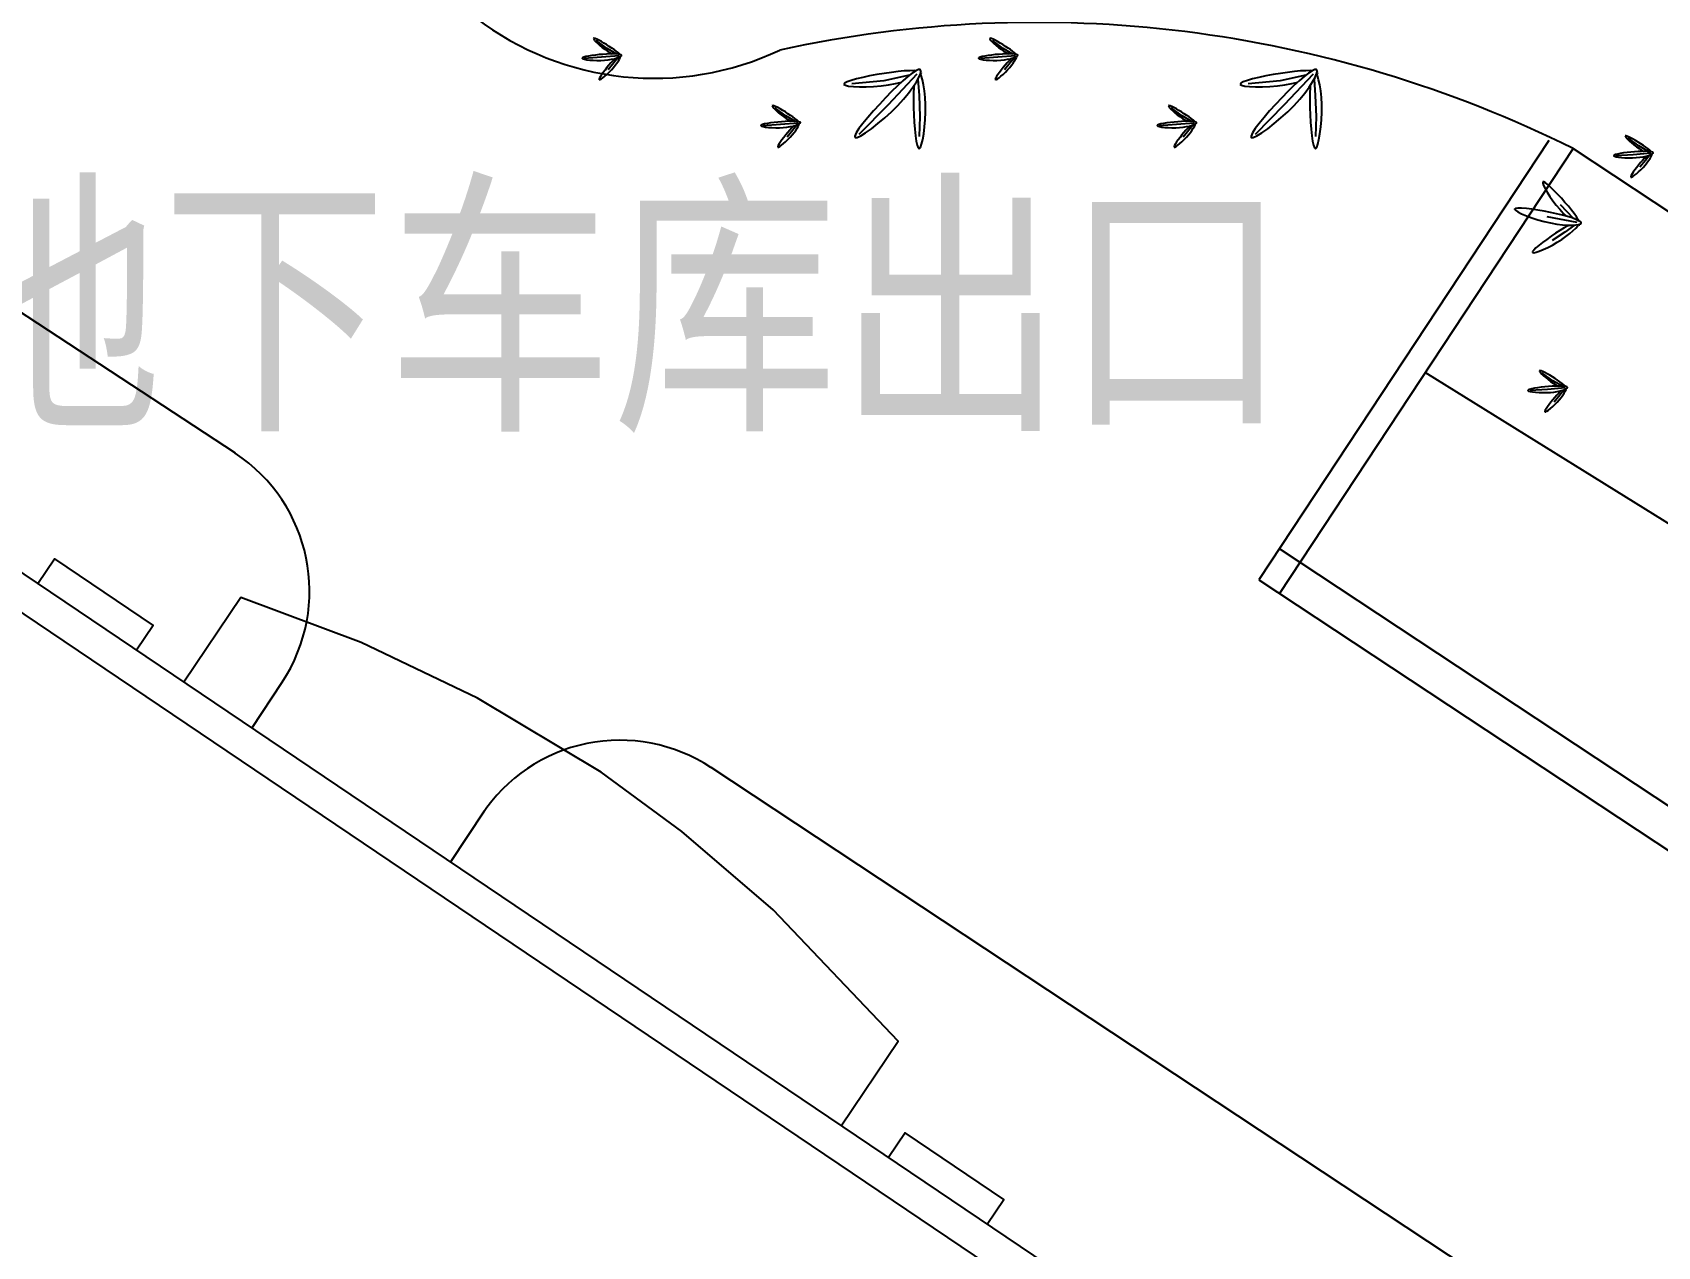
# Model space of a CAD drawing. Extents: x 302512 to 1034855, y -184136 to 410364.
# Drawn here: x 568502 to 588170, y -137886 to -123200 of the extents above; entities that cross this region are included whole.
import ezdxf
from ezdxf.enums import TextEntityAlignment as Align

# ---------------------------------------------------------------- set-up
doc = ezdxf.new("R2010")
doc.units = 0
doc.header["$MEASUREMENT"] = 0
for name, color, linetype in [('WALL', 4, 'Continuous'), ('WZ', 2, 'Continuous'), ('坐椅', 7, 'Continuous'), ('树', 80, 'Continuous'), ('绿化', 97, 'Continuous'), ('绿地', 3, 'Continuous'), ('道路线', 161, 'Continuous')]:
    doc.layers.add(name, color=color, linetype=linetype)
doc.styles.add('-黑体', font='', dxfattribs={"width": 0.8})
doc.styles.add('DIM_FONT', font='SIMPLEX.shx', dxfattribs={"width": 0.8})
doc.styles.get('-黑体').set_extended_font_data('黑体')

# ---------------------------------------------------------------- blocks, each defined once
blk = doc.blocks.new('_F43BVI')
at = {"layer": '绿地'}
for p, q in [((1.207, 0.0113), (1.2027, 0.0085)), ((1.2124, 0.0078), (1.207, 0.0113)), ((1.2223, 0.0044), (1.2117, 0.0036)), ((1.2158, 0), (1.2124, 0.0078)), ((1.2444, 0.0038), (1.2223, 0.0044)), ((1.271, 0.0011), (1.2444, 0.0038)), ((1.3012, -0.0038), (1.271, 0.0011)), ((1.1732, -0.0702), (1.1662, -0.1011)), ((1.1803, -0.0432), (1.1732, -0.0702)), ((1.1874, -0.0207), (1.1803, -0.0432)), ((1.1907, -0.0126), (1.1874, -0.0207)), ((1.2023, -0.0509), (1.1878, -0.185)), ((1.2083, -0.0136), (1.3121, -0.2025)), ((1.2338, -0.0168), (1.3148, -0.0373)), ((1.259, -0.046), (1.2668, -0.0492)), ((1.2668, -0.0492), (1.2965, -0.0601)), ((1.2965, -0.0601), (1.3292, -0.0712)), ((1.3343, -0.011), (1.3012, -0.0038)), ((1.3148, -0.0373), (1.4187, -0.0669)), ((1.3292, -0.0712), (1.3642, -0.0822)), ((1.3694, -0.0206), (1.3343, -0.011)), ((1.3642, -0.0822), (1.4007, -0.0927)), ((1.4057, -0.0325), (1.3694, -0.0206)), ((1.4419, -0.0461), (1.4057, -0.0325)), ((1.4187, -0.0669), (1.5138, -0.1006)), ((1.4764, -0.0607), (1.4419, -0.0461)), ((1.5079, -0.0754), (1.4764, -0.0607)), ((1.5348, -0.0895), (1.5079, -0.0754)), ((1.1595, -0.135), (1.1532, -0.1712)), ((1.1662, -0.1011), (1.1595, -0.135)), ((1.2149, -0.1683), (1.2198, -0.1322)), ((1.2198, -0.1322), (1.2225, -0.1003)), ((1.4007, -0.0927), (1.4371, -0.1024)), ((1.4371, -0.1024), (1.4722, -0.1109)), ((1.4722, -0.1109), (1.5043, -0.1178)), ((1.5043, -0.1178), (1.532, -0.1226)), ((1.532, -0.1226), (1.5537, -0.1248)), ((1.5556, -0.1022), (1.5348, -0.0895)), ((1.5537, -0.1248), (1.5681, -0.1242)), ((1.569, -0.1127), (1.5556, -0.1022)), ((1.5681, -0.1242), (1.5735, -0.1202)), ((1.5735, -0.1202), (1.569, -0.1127)), ((1.1426, -0.2461), (1.1388, -0.282)), ((1.1475, -0.2087), (1.1426, -0.2461)), ((1.1532, -0.1712), (1.1475, -0.2087)), ((1.1878, -0.185), (1.1527, -0.3448)), ((1.1891, -0.2796), (1.1991, -0.2435)), ((1.1991, -0.2435), (1.2079, -0.2058)), ((1.2079, -0.2058), (1.2149, -0.1683)), ((1.3121, -0.2025), (1.4087, -0.3903)), ((1.1361, -0.3147), (1.135, -0.3427)), ((1.1388, -0.282), (1.1361, -0.3147)), ((1.1681, -0.3412), (1.1786, -0.3127)), ((1.1786, -0.3127), (1.1891, -0.2796)), ((1.135, -0.3427), (1.1356, -0.3646)), ((1.1356, -0.3646), (1.1381, -0.3788)), ((1.1381, -0.3788), (1.1427, -0.3836)), ((1.1427, -0.3836), (1.1496, -0.3782)), ((1.1496, -0.3782), (1.1583, -0.3635)), ((1.1583, -0.3635), (1.1681, -0.3412)), ((-0.3648, -0.6504), (-0.4068, -0.6884)), ((-0.3901, -0.656), (-0.4017, -0.6648)), ((-0.3793, -0.6483), (-0.3901, -0.656)), ((-0.3695, -0.6418), (-0.3793, -0.6483)), ((-0.3525, -0.6404), (-0.3728, -0.7286)), ((-0.361, -0.6368), (-0.3695, -0.6418)), ((-0.3577, -0.6351), (-0.361, -0.6368)), ((-0.343, -0.6387), (-0.3466, -0.636)), ((-0.3454, -0.6485), (-0.3257, -0.6776)), ((-0.3363, -0.645), (-0.343, -0.6387)), ((-0.3287, -0.6533), (-0.3363, -0.645)), ((-0.3206, -0.6633), (-0.3287, -0.6533)), ((1.2523, -0.6619), (1.249, -0.6635)), ((-0.4734, -0.73), (-0.4766, -0.7352)), ((-0.4766, -0.7352), (-0.4765, -0.738)), ((-0.4765, -0.738), (-0.4728, -0.7382)), ((-0.4675, -0.723), (-0.4734, -0.73)), ((-0.4728, -0.7382), (-0.466, -0.736)), ((-0.4593, -0.7145), (-0.4675, -0.723)), ((-0.466, -0.736), (-0.4567, -0.7318)), ((-0.4068, -0.6884), (-0.4625, -0.7286)), ((-0.4493, -0.705), (-0.4593, -0.7145)), ((-0.4567, -0.7318), (-0.4454, -0.7258)), ((-0.4381, -0.6949), (-0.4493, -0.705)), ((-0.4454, -0.7258), (-0.4329, -0.7184)), ((-0.4261, -0.6845), (-0.4381, -0.6949)), ((-0.4329, -0.7184), (-0.4197, -0.7098)), ((-0.4138, -0.6743), (-0.4261, -0.6845)), ((-0.4197, -0.7098), (-0.4064, -0.7005)), ((-0.4017, -0.6648), (-0.4138, -0.6743)), ((-0.4064, -0.7005), (-0.3936, -0.6907)), ((-0.3728, -0.7286), (-0.395, -0.8144)), ((-0.3936, -0.6907), (-0.382, -0.6808)), ((-0.382, -0.6808), (-0.3723, -0.6715)), ((-0.3456, -0.6647), (-0.3441, -0.6679)), ((-0.3441, -0.6679), (-0.3379, -0.6796)), ((-0.3379, -0.6796), (-0.3307, -0.6922)), ((-0.3307, -0.6922), (-0.3228, -0.7055)), ((-0.3257, -0.6776), (-0.3015, -0.7159)), ((-0.3228, -0.7055), (-0.3143, -0.719)), ((-0.3123, -0.6748), (-0.3206, -0.6633)), ((-0.3143, -0.719), (-0.3056, -0.7322)), ((-0.3039, -0.6876), (-0.3123, -0.6748)), ((-0.3056, -0.7322), (-0.297, -0.7447)), ((-0.2959, -0.7015), (-0.3039, -0.6876)), ((-0.297, -0.7447), (-0.2889, -0.7558)), ((-0.2884, -0.7159), (-0.2959, -0.7015)), ((-0.2816, -0.7301), (-0.2884, -0.7159)), ((-0.2759, -0.7435), (-0.2816, -0.7301)), ((-0.2714, -0.7555), (-0.2759, -0.7435)), ((1.1507, -0.7413), (1.1425, -0.7497)), ((1.2032, -0.7151), (1.1475, -0.7553)), ((1.1607, -0.7317), (1.1507, -0.7413)), ((1.1719, -0.7216), (1.1607, -0.7317)), ((1.1646, -0.7525), (1.1771, -0.7451)), ((1.1839, -0.7112), (1.1719, -0.7216)), ((1.1771, -0.7451), (1.1904, -0.7365)), ((1.1962, -0.7011), (1.1839, -0.7112)), ((1.1904, -0.7365), (1.2037, -0.7272)), ((1.2083, -0.6915), (1.1962, -0.7011)), ((1.2452, -0.6771), (1.2032, -0.7151)), ((1.2037, -0.7272), (1.2164, -0.7174)), ((1.2199, -0.6827), (1.2083, -0.6915)), ((1.2164, -0.7174), (1.228, -0.7075)), ((1.2307, -0.675), (1.2199, -0.6827)), ((1.228, -0.7075), (1.2378, -0.6982)), ((1.2405, -0.6685), (1.2307, -0.675)), ((1.2576, -0.6671), (1.2373, -0.7553)), ((1.249, -0.6635), (1.2405, -0.6685)), ((1.267, -0.6654), (1.2634, -0.6627)), ((1.2644, -0.6915), (1.2659, -0.6946)), ((1.2646, -0.6753), (1.2843, -0.7043)), ((1.2659, -0.6946), (1.2722, -0.7063)), ((1.2737, -0.6718), (1.267, -0.6654)), ((1.2722, -0.7063), (1.2793, -0.719)), ((1.2813, -0.6801), (1.2737, -0.6718)), ((1.2793, -0.719), (1.2872, -0.7322)), ((1.2894, -0.69), (1.2813, -0.6801)), ((1.2843, -0.7043), (1.3086, -0.7426)), ((1.2872, -0.7322), (1.2957, -0.7457)), ((1.2977, -0.7015), (1.2894, -0.69)), ((1.3061, -0.7143), (1.2977, -0.7015)), ((1.3141, -0.7282), (1.3061, -0.7143)), ((1.3216, -0.7426), (1.3141, -0.7282)), ((1.3284, -0.7569), (1.3216, -0.7426)), ((-0.2889, -0.7558), (-0.2815, -0.765)), ((-0.2815, -0.765), (-0.2754, -0.7718)), ((-0.2754, -0.7718), (-0.2707, -0.7757)), ((-0.2684, -0.7653), (-0.2714, -0.7555)), ((-0.2707, -0.7757), (-0.2679, -0.7759)), ((-0.2672, -0.7723), (-0.2684, -0.7653)), ((-0.2679, -0.7759), (-0.2672, -0.7723)), ((1.1366, -0.7568), (1.1334, -0.7619)), ((1.1334, -0.7619), (1.1335, -0.7647)), ((1.1335, -0.7647), (1.1372, -0.7649)), ((1.1425, -0.7497), (1.1366, -0.7568)), ((1.1372, -0.7649), (1.144, -0.7628)), ((1.144, -0.7628), (1.1533, -0.7585)), ((1.1533, -0.7585), (1.1646, -0.7525)), ((1.2373, -0.7553), (1.215, -0.8412)), ((1.2957, -0.7457), (1.3044, -0.759)), ((1.3044, -0.759), (1.313, -0.7714)), ((1.313, -0.7714), (1.3212, -0.7825)), ((1.3212, -0.7825), (1.3285, -0.7918)), ((1.3341, -0.7703), (1.3284, -0.7569)), ((1.3285, -0.7918), (1.3347, -0.7986)), ((1.3386, -0.7822), (1.3341, -0.7703)), ((1.3347, -0.7986), (1.3393, -0.8024)), ((1.3416, -0.792), (1.3386, -0.7822)), ((1.3393, -0.8024), (1.3422, -0.8027)), ((1.3429, -0.7991), (1.3416, -0.792)), ((1.3422, -0.8027), (1.3429, -0.7991)), ((-0.2998, -1.157), (-0.3231, -1.1683)), ((-0.2751, -1.1456), (-0.2998, -1.157)), ((-0.25, -1.1347), (-0.2751, -1.1456)), ((-0.2256, -1.1247), (-0.25, -1.1347)), ((-0.1579, -1.1187), (-0.2452, -1.1612)), ((-0.2023, -1.1159), (-0.2256, -1.1247)), ((-0.1328, -1.1081), (-0.2083, -1.2437)), ((-0.1808, -1.1083), (-0.2023, -1.1159)), ((-0.2007, -1.1605), (-0.1803, -1.1499)), ((-0.1616, -1.1023), (-0.1808, -1.1083)), ((-0.1452, -1.098), (-0.1616, -1.1023)), ((-0.139, -1.0969), (-0.1452, -1.098)), ((-0.1332, -1.1514), (-0.1322, -1.1573)), ((-0.1322, -1.1573), (-0.1275, -1.1796)), ((-0.125, -1.1248), (-0.1066, -1.1821)), ((-0.1217, -1.1074), (-0.1182, -1.1023)), ((-0.1182, -1.0977), (-0.1215, -1.0962)), ((-0.1165, -1.1097), (-0.1211, -1.1036)), ((-0.1182, -1.1023), (-0.1182, -1.0977)), ((-0.1084, -1.1234), (-0.1165, -1.1097)), ((-0.0999, -1.1407), (-0.1084, -1.1234)), ((-0.0913, -1.161), (-0.0999, -1.1407)), ((-0.3824, -1.205), (-0.3836, -1.2097)), ((-0.3836, -1.2097), (-0.3777, -1.2118)), ((-0.3747, -1.1981), (-0.3824, -1.205)), ((-0.3777, -1.2118), (-0.3654, -1.2115)), ((-0.3616, -1.1893), (-0.3747, -1.1981)), ((-0.3654, -1.2115), (-0.348, -1.2089)), ((-0.3441, -1.1793), (-0.3616, -1.1893)), ((-0.348, -1.2089), (-0.3266, -1.2044)), ((-0.3231, -1.1683), (-0.3441, -1.1793)), ((-0.3266, -1.2044), (-0.3024, -1.1982)), ((-0.3024, -1.1982), (-0.2766, -1.1904)), ((-0.2766, -1.1904), (-0.2502, -1.1814)), ((-0.2502, -1.1814), (-0.2246, -1.1713)), ((-0.2246, -1.1713), (-0.2007, -1.1605)), ((-0.1275, -1.1796), (-0.1217, -1.2038)), ((-0.1217, -1.2038), (-0.115, -1.2294)), ((-0.115, -1.2294), (-0.1075, -1.2556)), ((-0.1066, -1.1821), (-0.0848, -1.2567)), ((-0.0831, -1.1839), (-0.0913, -1.161)), ((-0.0754, -1.209), (-0.0831, -1.1839)), ((-0.0688, -1.2357), (-0.0754, -1.209)), ((-0.0633, -1.263), (-0.0688, -1.2357)), ((-0.1075, -1.2556), (-0.0994, -1.2816)), ((-0.0994, -1.2816), (-0.0912, -1.3062)), ((-0.0912, -1.3062), (-0.0831, -1.3284)), ((-0.059, -1.2896), (-0.0633, -1.263)), ((-0.0559, -1.3144), (-0.059, -1.2896)), ((-0.0542, -1.3362), (-0.0559, -1.3144)), ((-0.0831, -1.3284), (-0.0754, -1.3471)), ((-0.0754, -1.3471), (-0.0685, -1.3613)), ((-0.0685, -1.3613), (-0.0626, -1.3698)), ((-0.0626, -1.3698), (-0.0581, -1.3716)), ((-0.0581, -1.3716), (-0.0552, -1.366)), ((-0.0552, -1.366), (-0.054, -1.3538)), ((-0.054, -1.3538), (-0.0542, -1.3362)), ((0.5947, -1.475), (0.539, -1.5152)), ((0.5634, -1.4815), (0.5522, -1.4916)), ((0.5754, -1.4711), (0.5634, -1.4815)), ((0.5877, -1.461), (0.5754, -1.4711)), ((0.5818, -1.4964), (0.5951, -1.4871)), ((0.5998, -1.4514), (0.5877, -1.461)), ((0.6367, -1.437), (0.5947, -1.475)), ((0.5951, -1.4871), (0.6079, -1.4773)), ((0.6114, -1.4426), (0.5998, -1.4514)), ((0.6079, -1.4773), (0.6195, -1.4674)), ((0.6222, -1.4349), (0.6114, -1.4426)), ((0.6195, -1.4674), (0.6292, -1.4581)), ((0.632, -1.4284), (0.6222, -1.4349)), ((0.649, -1.427), (0.6287, -1.5152)), ((0.6405, -1.4234), (0.632, -1.4284)), ((0.6438, -1.4218), (0.6405, -1.4234)), ((0.6585, -1.4253), (0.6549, -1.4226)), ((0.6559, -1.4514), (0.6574, -1.4545)), ((0.6561, -1.4352), (0.6758, -1.4642)), ((0.6574, -1.4545), (0.6636, -1.4662)), ((0.6652, -1.4317), (0.6585, -1.4253)), ((0.6636, -1.4662), (0.6708, -1.4789)), ((0.6728, -1.4399), (0.6652, -1.4317)), ((0.6708, -1.4789), (0.6787, -1.4921)), ((0.6809, -1.4499), (0.6728, -1.4399)), ((0.6758, -1.4642), (0.7, -1.5025)), ((0.6892, -1.4614), (0.6809, -1.4499)), ((0.6976, -1.4742), (0.6892, -1.4614)), ((0.7056, -1.4881), (0.6976, -1.4742)), ((0.7131, -1.5025), (0.7056, -1.4881)), ((0.5281, -1.5167), (0.5249, -1.5218)), ((0.5249, -1.5218), (0.525, -1.5246)), ((0.525, -1.5246), (0.5287, -1.5248)), ((0.534, -1.5096), (0.5281, -1.5167)), ((0.5287, -1.5248), (0.5355, -1.5227)), ((0.5422, -1.5012), (0.534, -1.5096)), ((0.5355, -1.5227), (0.5448, -1.5184)), ((0.5522, -1.4916), (0.5422, -1.5012)), ((0.5448, -1.5184), (0.5561, -1.5124)), ((0.5561, -1.5124), (0.5686, -1.505)), ((0.5686, -1.505), (0.5818, -1.4964)), ((0.6287, -1.5152), (0.6065, -1.6011)), ((0.6787, -1.4921), (0.6872, -1.5056)), ((0.6872, -1.5056), (0.6959, -1.5188)), ((0.6959, -1.5188), (0.7045, -1.5313)), ((0.7045, -1.5313), (0.7126, -1.5424)), ((0.7126, -1.5424), (0.72, -1.5517)), ((0.7199, -1.5168), (0.7131, -1.5025)), ((0.7256, -1.5302), (0.7199, -1.5168)), ((0.72, -1.5517), (0.7261, -1.5585)), ((0.7301, -1.5421), (0.7256, -1.5302)), ((0.7261, -1.5585), (0.7308, -1.5623)), ((0.7331, -1.5519), (0.7301, -1.5421)), ((0.7308, -1.5623), (0.7336, -1.5626)), ((0.7343, -1.559), (0.7331, -1.5519)), ((0.7336, -1.5626), (0.7343, -1.559))]:
    blk.add_line(p, q, dxfattribs=at)
for points in [[(1.2734, -0.2037), (1.2953, -0.2437), (1.3179, -0.283), (1.3403, -0.32), (1.3616, -0.3531), (1.3809, -0.3807), (1.3974, -0.4012), (1.41, -0.4128), (1.418, -0.4141), (1.4206, -0.4039), (1.4182, -0.3836), (1.4114, -0.3551), (1.4007, -0.3203), (1.3866, -0.2811), (1.3698, -0.2394), (1.3508, -0.197), (1.3303, -0.156), (1.3087, -0.118), (1.2868, -0.0838), (1.2655, -0.054), (1.2453, -0.0291), (1.2271, -0.0097), (1.2117, 0.0036), (1.1998, 0.0102), (1.192, 0.0095), (1.1891, 0.0013), (1.1908, -0.0139), (1.1967, -0.0353), (1.2062, -0.0619), (1.2191, -0.0929), (1.2349, -0.1274), (1.2531, -0.1646)], [(-0.3852, -0.7182), (-0.3896, -0.7368), (-0.3935, -0.7554), (-0.3968, -0.7733), (-0.3994, -0.7896), (-0.4011, -0.8037), (-0.4016, -0.8147), (-0.4009, -0.8219), (-0.3988, -0.8245), (-0.3951, -0.8221), (-0.3902, -0.815), (-0.3844, -0.8042), (-0.378, -0.7903), (-0.3714, -0.7741), (-0.365, -0.7563), (-0.3591, -0.7377), (-0.3541, -0.7191), (-0.3502, -0.7012), (-0.3475, -0.6843), (-0.3459, -0.669), (-0.3452, -0.6556), (-0.3455, -0.6444), (-0.3466, -0.6359), (-0.3485, -0.6305), (-0.3511, -0.6286), (-0.3543, -0.6304), (-0.358, -0.6356), (-0.3622, -0.6439), (-0.3666, -0.6549), (-0.3713, -0.6682), (-0.376, -0.6835), (-0.3807, -0.7002)], [(1.2248, -0.7449), (1.2205, -0.7635), (1.2165, -0.7821), (1.2132, -0.8), (1.2106, -0.8164), (1.209, -0.8304), (1.2084, -0.8414), (1.2091, -0.8486), (1.2112, -0.8513), (1.2149, -0.8488), (1.2198, -0.8418), (1.2257, -0.8309), (1.232, -0.817), (1.2386, -0.8008), (1.245, -0.783), (1.2509, -0.7645), (1.2559, -0.7459), (1.2598, -0.7279), (1.2625, -0.7111), (1.2642, -0.6957), (1.2648, -0.6823), (1.2645, -0.6712), (1.2634, -0.6627), (1.2615, -0.6573), (1.2589, -0.6553), (1.2557, -0.6571), (1.252, -0.6623), (1.2478, -0.6706), (1.2434, -0.6817), (1.2388, -0.695), (1.2341, -0.7102), (1.2294, -0.727)], [(-0.2239, -1.2205), (-0.2399, -1.2491), (-0.2552, -1.278), (-0.2692, -1.3058), (-0.2812, -1.3315), (-0.2907, -1.3538), (-0.2968, -1.3717), (-0.2991, -1.3839), (-0.2968, -1.3892), (-0.2896, -1.3869), (-0.2782, -1.3777), (-0.2634, -1.3626), (-0.2463, -1.3427), (-0.2277, -1.3192), (-0.2087, -1.293), (-0.1902, -1.2652), (-0.173, -1.237), (-0.1581, -1.2092), (-0.1456, -1.1828), (-0.1356, -1.1584), (-0.1281, -1.1365), (-0.1233, -1.118), (-0.1211, -1.1036), (-0.1216, -1.0937), (-0.125, -1.0893), (-0.1311, -1.0907), (-0.1397, -1.0975), (-0.1505, -1.1092), (-0.1631, -1.1253), (-0.177, -1.145), (-0.1921, -1.1678), (-0.2078, -1.1932)], [(0.6163, -1.5048), (0.6119, -1.5234), (0.608, -1.542), (0.6047, -1.5599), (0.6021, -1.5763), (0.6004, -1.5903), (0.5999, -1.6013), (0.6006, -1.6085), (0.6027, -1.6111), (0.6064, -1.6087), (0.6113, -1.6017), (0.6171, -1.5908), (0.6235, -1.5769), (0.6301, -1.5607), (0.6365, -1.5429), (0.6424, -1.5244), (0.6474, -1.5058), (0.6513, -1.4878), (0.654, -1.471), (0.6557, -1.4556), (0.6563, -1.4422), (0.656, -1.4311), (0.6549, -1.4226), (0.653, -1.4172), (0.6504, -1.4152), (0.6472, -1.417), (0.6435, -1.4222), (0.6393, -1.4305), (0.6349, -1.4415), (0.6302, -1.4549), (0.6255, -1.4701), (0.6208, -1.4869)]]:
    blk.add_lwpolyline(points, close=True, dxfattribs=at)
at = {"style": 'DIM_FONT', "width": 0.7, "flags": 9}
for tag in ['YSIZE', 'XSIZE']:
    blk.add_attdef(tag, (0, 0), '', height=0.5, dxfattribs=at)
blk = doc.blocks.new('ZU')
at = {"layer": '绿地', "xscale": 1.5, "yscale": 1.5, "zscale": 0.001, "rotation": 260.5308552460376}
blk.add_blockref('_F43BVI', (-0.852, 0.165), dxfattribs=at)
blk = doc.blocks.new('A$C0B5A7686')
at = {"layer": '树', "linetype": 'ByBlock', "xscale": 640, "yscale": 640, "zscale": 640, "rotation": 151.15692544915}
blk.add_blockref('ZU', (642.8, 1492.6), dxfattribs=at)
blk = doc.blocks.new('A$C750B0621')
at = {"layer": '树'}
blk.add_blockref('A$C0B5A7686', (0, 0), dxfattribs=at)
blk = doc.blocks.new('A$C5AB93D8E')
at = {"layer": '绿化', "xscale": 0.8, "yscale": 0.8, "zscale": 0.8}
blk.add_blockref('A$C750B0621', (0, 0), dxfattribs=at)
blk = doc.blocks.new('A$C68DB62A4')
at = {"layer": '绿化', "rotation": 236.3690562220917}
blk.add_blockref('A$C5AB93D8E', (801.7, 2393.5), dxfattribs=at)
blk = doc.blocks.new('_F37GYG')
at = {"layer": '绿化', "linetype": 'ByBlock', "xscale": 0.2867748092958204, "yscale": 0.2867748092958204, "zscale": 0.2867748092958204}
blk.add_blockref('A$C68DB62A4', (-306.1, -300.5), dxfattribs=at)
at = {"style": 'DIM_FONT', "width": 0.8, "flags": 9}
for tag in ['YSIZE', 'XSIZE']:
    blk.add_attdef(tag, (0, 0), '', height=0.5, dxfattribs=at)
blk = doc.blocks.new('A$C0DC22966')
at = {"layer": 'WZ'}
for p, q in [((26781, 16842), (8672, 29060)), ((26226, 16734), (8781, 28504))]:
    blk.add_line(p, q, dxfattribs=at)
for points in [[(11985, 26826), (12186, 27124), (13380, 26319), (13178, 26021)], [(13750, 25634), (14439, 26656), (16481, 25850), (17775, 25178), (18803, 24543), (20194, 23489), (21345, 22437), (22398, 21288), (21708, 20265)], [(23475, 19076), (23676, 19374), (22483, 20179), (22281, 19881)]]:
    blk.add_lwpolyline(points, dxfattribs=at)

msp = doc.modelspace()

# ---------------------------------------------------------------- linework, layer by layer
msp.add_line((593902, -132620), (585358, -127314))
at = {"layer": '道路线'}
for p, q in [((570957, -128289), (557232, -119293)), ((586853, -124508), (583343, -129820)), ((587149, -124604), (583593, -129985)), ((587149, -124604), (594925, -129742)), ((583591, -129444), (591770, -134849)), ((583343, -129820), (591522, -135224)), ((571157, -131614), (571523, -131060)), ((587397, -139151), (576714, -132092)), ((573561, -133236), (573971, -132616))]:
    msp.add_line(p, q, dxfattribs=at)
for centre, radius, start, end in [((576026, -120204), 3550, 232.5834, 295.3462), ((580652, -137667), 14589, 63.5563, 102.2939), ((569854, -129958), 2000, 326.5474, 56.5474), ((575611, -133761), 2000, 56.5474, 146.5474)]:
    msp.add_arc(centre, radius, start, end, dxfattribs=at)

# ---------------------------------------------------------------- block references
at = {"layer": 'WALL', "xscale": -1, "rotation": 292.000000000171}
msp.add_blockref('A$C0DC22966', (559674, -158777), dxfattribs=at)
at = {"layer": '坐椅', "xscale": 10.78272, "yscale": 10.78272, "zscale": 10.78272}
for p in [(578293, -121365, -116953), (583089, -121365, -116953), (589741, -125384, -116953)]:
    msp.add_blockref('_F37GYG', p, dxfattribs=at)

# ---------------------------------------------------------------- texts
at = {"layer": 'WZ', "style": '-黑体', "width": 0.8}
msp.add_text('地下车库出口', height=2500, dxfattribs=at).set_placement((575523, -126460), align=Align.MIDDLE)

doc.saveas('drawing.dxf')
